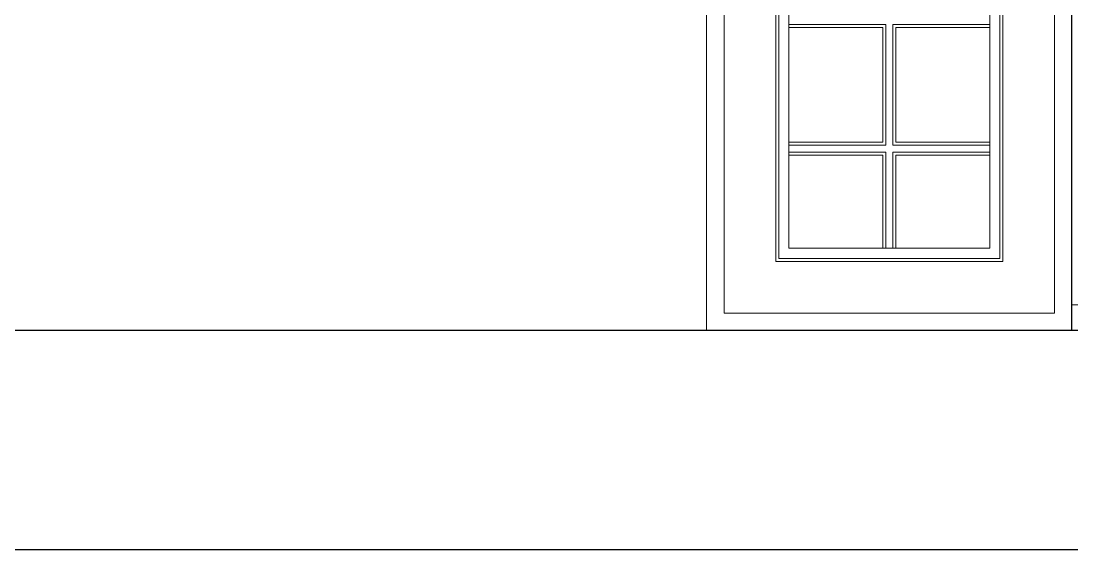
# Model space of a CAD drawing. Header units: inches. Extents: x -5096374 to -5070857, y -3259973 to -3243900.
# Drawn here: x -5071228.7 to -5071142.4, y -3259420.1 to -3259376.7 of the extents above; entities that cross this region are included whole.
import ezdxf

# ---------------------------------------------------------------- set-up
doc = ezdxf.new("R2010")
doc.units = ezdxf.units.IN
doc.header["$LTSCALE"] = 2
doc.header["$MEASUREMENT"] = 0
doc.linetypes.add('ACAD_ISO02W100', pattern=[15, 12, -3])
doc.layers.get('0').update_dxf_attribs({"linetype": 'CONTINUOUS'})
doc.layers.add('HATCH', color=60, linetype='ACAD_ISO02W100', lineweight=13)
doc.layers.add('window', color=4, linetype='CONTINUOUS', lineweight=13)

msp = doc.modelspace()

# ---------------------------------------------------------------- hatches: boundary and pattern name
at = {"layer": 'HATCH'}
h = msp.add_hatch(dxfattribs=at)
h.set_pattern_fill('ANSI37', color=256, scale=200, angle=45)
h.set_pattern_definition([(90, (6860.567, 0), (-25, 0), []), (180, (6860.567, 0), (-4e-15, -25), [])])
h.paths.add_polyline_path([(-5070999.405, -3259183.096), (-5070981.405, -3259183.096), (-5070981.405, -3259178.096), (-5070999.405, -3259178.096), (-5070999.405, -3259162.096), (-5071142.405, -3259162.096), (-5071142.405, -3259178.096), (-5071172.405, -3259178.096), (-5071172.405, -3259183.096), (-5071142.405, -3259183.096), (-5071142.405, -3259290.096), (-5071172.405, -3259290.096), (-5071172.405, -3259295.096), (-5071142.405, -3259295.096), (-5071142.405, -3259402.096), (-5070999.405, -3259402.096), (-5070999.405, -3259295.096), (-5070981.405, -3259295.096), (-5070981.405, -3259290.096), (-5070999.405, -3259290.096)])

# ---------------------------------------------------------------- linework, layer by layer
at = {"ltscale": 0.5}
for p, q in [((-5071142.405, -3259402.096), (-5071142.405, -3259295.096)), ((-5070999.405, -3259402.096), (-5071290.525, -3259402.096)), ((-5070999.405, -3259420.096), (-5071290.525, -3259420.096))]:
    msp.add_line(p, q, dxfattribs=at)
at = {"layer": 'window'}
for p, q in [((-5071172.405, -3259318.281), (-5071172.405, -3259402.096)), ((-5071142.405, -3259402.096), (-5071142.405, -3259318.096)), ((-5071170.958, -3259319.678), (-5071170.958, -3259400.65)), ((-5071143.851, -3259400.65), (-5071143.851, -3259319.678)), ((-5071166.728, -3259323.782), (-5071166.728, -3259396.42)), ((-5071148.081, -3259396.42), (-5071148.081, -3259323.782)), ((-5071166.476, -3259396.168), (-5071166.476, -3259324.026)), ((-5071148.333, -3259324.026), (-5071148.333, -3259396.168)), ((-5071165.648, -3259395.34), (-5071165.648, -3259324.829)), ((-5071149.161, -3259395.34), (-5071149.161, -3259324.829)), ((-5071165.648, -3259376.969), (-5071157.693, -3259376.969)), ((-5071165.648, -3259377.214), (-5071157.945, -3259377.214)), ((-5071157.945, -3259377.214), (-5071157.945, -3259386.643)), ((-5071157.693, -3259376.969), (-5071157.693, -3259386.887)), ((-5071157.117, -3259386.887), (-5071157.117, -3259376.969)), ((-5071157.117, -3259376.969), (-5071149.161, -3259376.969)), ((-5071156.865, -3259377.214), (-5071156.865, -3259386.643)), ((-5071156.865, -3259377.214), (-5071149.161, -3259377.214)), ((-5071165.648, -3259386.643), (-5071157.945, -3259386.643)), ((-5071156.865, -3259386.643), (-5071149.161, -3259386.643)), ((-5071157.693, -3259386.887), (-5071165.648, -3259386.887)), ((-5071165.648, -3259387.446), (-5071157.693, -3259387.446)), ((-5071165.648, -3259387.691), (-5071157.945, -3259387.691)), ((-5071157.945, -3259387.691), (-5071157.945, -3259395.34)), ((-5071157.693, -3259387.446), (-5071157.693, -3259395.34)), ((-5071149.161, -3259386.887), (-5071157.117, -3259386.887)), ((-5071157.117, -3259395.34), (-5071157.117, -3259387.446)), ((-5071157.117, -3259387.446), (-5071149.161, -3259387.446)), ((-5071156.865, -3259387.691), (-5071156.865, -3259395.34)), ((-5071156.865, -3259387.691), (-5071149.161, -3259387.691)), ((-5071149.161, -3259395.34), (-5071165.648, -3259395.34)), ((-5071148.333, -3259396.168), (-5071166.476, -3259396.168)), ((-5071148.081, -3259396.42), (-5071166.728, -3259396.42)), ((-5071143.851, -3259400.65), (-5071170.958, -3259400.65)), ((-5071142.405, -3259402.096), (-5071172.405, -3259402.096))]:
    msp.add_line(p, q, dxfattribs=at)

doc.saveas('drawing.dxf')
